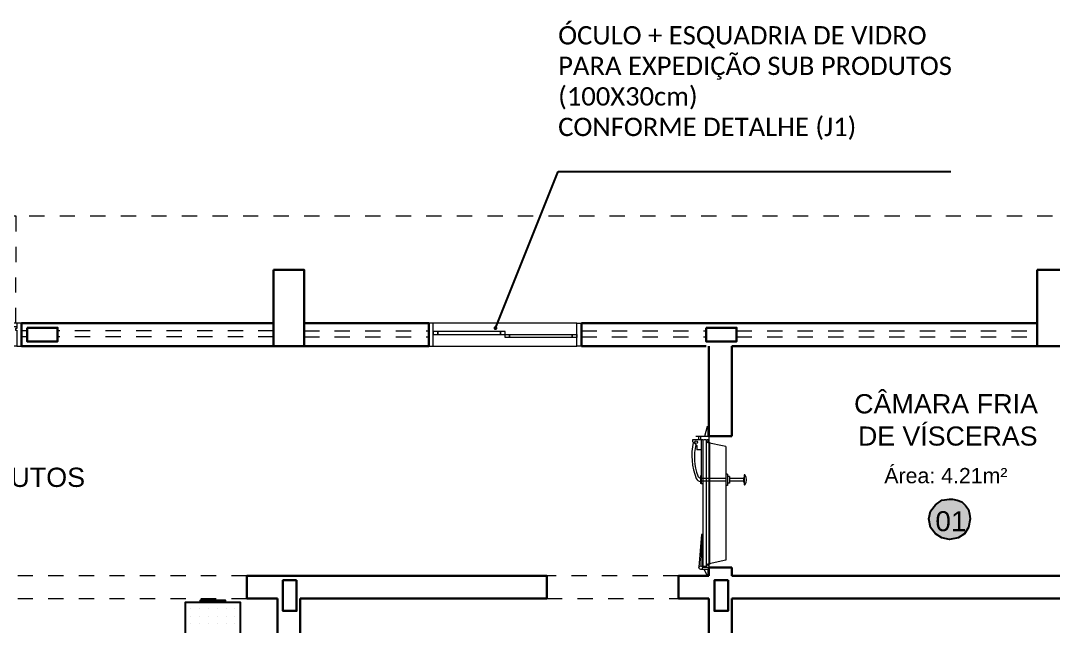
# Model space of a CAD drawing. Header units: millimetres. Extents: x 208330 to 208484, y 9278571 to 9278607.
# Drawn here: x 208412.34 to 208419.1, y 9278580.78 to 9278584.75 of the extents above; entities that cross this region are included whole.
import ezdxf

# ---------------------------------------------------------------- set-up
doc = ezdxf.new("R2010")
doc.units = ezdxf.units.MM
doc.header["$LTSCALE"] = 0.2
doc.header["$MEASUREMENT"] = 0
doc.linetypes.add('Dashed', pattern=[0.75, 0.5, -0.25])
doc.layers.add('A-COTAS', color=7, linetype='Continuous', lineweight=5, true_color=0xc70000)
for name, color, linetype, lineweight in [('A-ESQ-PORTAS', 2, 'Continuous', 18), ('A-ESTRUTURA', 164, 'Continuous', 30), ('A-PAREDE', 5, 'Continuous', 30), ('A-PROJEÇÃO', 251, 'Dashed', 9), ('A-VISTA01', 1, 'Continuous', 20), ('A-VISTA03', 3, 'Continuous', 9), ('A_PROJEÇÃO', 7, 'Dashed', 9)]:
    doc.layers.add(name, color=color, linetype=linetype, lineweight=lineweight)
doc.layers.add('PDF_equipamentos inox', color=7, linetype='Continuous', true_color=0x7a7a7a)
doc.layers.add('PDF_Text', color=7, linetype='Continuous')
doc.styles.add('PDF Arial', font='arial.ttf')
doc.styles.add('R-80', font='romans.shx')
doc.styles.add('R60_1-75', font='arial.ttf')
doc.dimstyles.new('1-75', dxfattribs={"dimtxt": 0.113, "dimasz": 0.05, "dimexe": 0.02, "dimexo": 0.1, "dimgap": 0.05, "dimtad": 1, "dimzin": 4, "dimdsep": 46, "dimtxsty": 'R60_1-75', "dimblk1": 'OBLIQUE', "dimblk2": 'OBLIQUE', "dimsah": 1, "dimcen": 0.09, "dimdle": 0.02, "dimclrd": 7, "dimclre": 7, "dimclrt": 12, "dimadec": 0, "dimazin": 0, "dimtfac": 1, "dimtix": 1, "dimtofl": 0, "dimtmove": 2, "dimatfit": 0, "dimldrblk": 'OBLIQUE', "dimfxl": 0.1, "dimfxlon": 1, "dimtolj": 1, "dimtzin": 0, "dimarcsym": 0})

# ---------------------------------------------------------------- blocks, each defined once
blk = doc.blocks.new('PORTA 150')
for p, q in [((0.0552, 0.8531), (0.0352, 0.8531)), ((1.4415, 0.8531), (1.4615, 0.8531))]:
    blk.add_line(p, q)
at = {"layer": 'A-ESQ-PORTAS'}
for p, q in [((0, 0.15), (0.03, 0.15)), ((0.03, 0.15), (0.03, 0.115)), ((0.03, 0.15), (0.03, 0.115)), ((0.0369, 0.15), (0.0569, 0.15)), ((1.4631, 0.15), (1.4431, 0.15)), ((1.5, 0.15), (1.47, 0.15)), ((1.47, 0.15), (1.47, 0.115)), ((1.47, 0.15), (1.47, 0.115)), ((0.03, 0.115), (0.04, 0.115)), ((0.04, 0.105), (0.03, 0.105)), ((0.03, 0.105), (0.03, 0)), ((0.04, 0.115), (0.04, 0.105)), ((1.47, 0.115), (1.46, 0.115)), ((1.46, 0.115), (1.46, 0.105)), ((1.46, 0.105), (1.47, 0.105)), ((1.47, 0.105), (1.47, 0)), ((0.03, 0), (0, 0)), ((0.03, 0), (1.47, 0)), ((1.47, 0), (1.5, 0))]:
    blk.add_line(p, q, dxfattribs=at)
at = {"layer": 'A-ESQ-PORTAS', "ltscale": 50}
for p, q in [((0.03, 0.15), (1.4431, 0.15)), ((0.03, 0.125), (1.47, 0.125))]:
    blk.add_line(p, q, dxfattribs=at)
at = {"layer": 'A-ESQ-PORTAS', "linetype": 'Continuous', "const_width": 0.001}
for points in [[(0.0332, 0.1544, 1), (0.0332, 0.1484, 1)], [(1.4668, 0.1544, -1), (1.4668, 0.1484, -1)]]:
    blk.add_lwpolyline(points, format="xyb", close=True, dxfattribs=at)
at = {"layer": 'A-PROJEÇÃO'}
for p, q in [((0.0369, 0.15), (0.0352, 0.8531)), ((0.0569, 0.15), (0.0552, 0.8531)), ((1.4431, 0.15), (1.4415, 0.8531)), ((1.4631, 0.15), (1.4615, 0.8531))]:
    blk.add_line(p, q, dxfattribs=at)
for centre, start, end in [((-0.0455, 0.0614), 4.56996, 82.74701), ((1.5455, 0.0614), 97.25299, 175.43004)]:
    blk.add_arc(centre, 0.7981, start, end, dxfattribs=at)
blk = doc.blocks.new('PILARETES')
at = {"layer": 'A-ESTRUTURA'}
for points in [[(-17.85, -0.38), (-17.85, -0.47), (-18.05, -0.47), (-18.05, -0.38)], [(-13.405, -0.38), (-13.405, -0.47), (-13.605, -0.47), (-13.605, -0.38)], [(-17.995, -2.035), (-17.905, -2.035), (-17.905, -2.235), (-17.995, -2.235)], [(-15.17, -2.035), (-15.08, -2.035), (-15.08, -2.235), (-15.17, -2.235)]]:
    blk.add_lwpolyline(points, close=True, dxfattribs=at)
blk = doc.blocks.new('galpao')
at = {"layer": 'A-ESQ-PORTAS'}
for p, q in [((208297.8011, 9278582.0895), (208297.7838, 9278582.0237)), ((208297.8011, 9278582.0895), (208297.8126, 9278582.0895)), ((208297.8047, 9278582.0895), (208297.8047, 9278582.0233)), ((208297.8126, 9278582.0895), (208297.8126, 9278582.0233)), ((208297.7723, 9278582.0009), (208297.7046, 9278582.0009)), ((208297.7046, 9278582.0009), (208297.7046, 9278581.9906)), ((208297.7334, 9278581.9639), (208297.7046, 9278581.9906)), ((208297.8047, 9278582.0237), (208297.7261, 9278582.0237)), ((208297.7261, 9278582.0237), (208297.7261, 9278582.0233)), ((208297.8126, 9278582.0233), (208297.7261, 9278582.0233)), ((208297.7435, 9278582.0233), (208297.7435, 9278582.0009)), ((208297.7579, 9278582.0233), (208297.7579, 9278582.0009)), ((208297.7622, 9278582.0009), (208297.7622, 9278581.7133)), ((208297.7723, 9278582.0009), (208297.7723, 9278581.7484)), ((208297.7723, 9278581.9939), (208297.7723, 9278581.1788)), ((208297.7939, 9278582.0011), (208297.7795, 9278582.0011)), ((208297.7939, 9278582.0011), (208297.7939, 9278581.1716)), ((208297.9235, 9278581.957), (208297.7939, 9278581.9849)), ((208297.7991, 9278582.0011), (208297.7991, 9278581.9864)), ((208297.8107, 9278582.0011), (208297.7991, 9278582.0011)), ((208297.8107, 9278581.9864), (208297.7991, 9278581.9864)), ((208297.8107, 9278582.0011), (208297.8107, 9278581.9864)), ((208297.8126, 9278582.0233), (208297.8126, 9278581.166)), ((208297.8155, 9278581.9864), (208297.8155, 9278581.1843)), ((208297.7334, 9278581.9639), (208297.7334, 9278581.9351)), ((208297.7622, 9278581.9351), (208297.7334, 9278581.9351)), ((208297.9235, 9278581.957), (208297.9235, 9278581.2136)), ((208297.7579, 9278581.7659), (208297.7579, 9278581.7155)), ((208297.7622, 9278581.7659), (208297.7579, 9278581.7659)), ((208297.935, 9278581.7759), (208297.9235, 9278581.7759)), ((208297.935, 9278581.7759), (208297.935, 9278581.7025)), ((208298.0443, 9278581.7727), (208298.0443, 9278581.7059)), ((208298.0456, 9278581.7727), (208298.0443, 9278581.7727)), ((208297.7622, 9278581.7155), (208297.7579, 9278581.7155)), ((208297.9235, 9278581.7484), (208297.7622, 9278581.7484)), ((208297.9235, 9278581.7301), (208297.7622, 9278581.7301)), ((208297.7723, 9278581.7133), (208297.7622, 9278581.7133)), ((208297.7723, 9278581.7301), (208297.7723, 9278581.7133)), ((208297.935, 9278581.7025), (208297.9235, 9278581.7025)), ((208297.9465, 9278581.7608), (208297.935, 9278581.7608)), ((208297.9465, 9278581.7176), (208297.935, 9278581.7176)), ((208297.9465, 9278581.7608), (208297.9465, 9278581.7176)), ((208298.0385, 9278581.7484), (208297.9465, 9278581.7484)), ((208298.0385, 9278581.7301), (208297.9465, 9278581.7301)), ((208298.0385, 9278581.7536), (208298.0385, 9278581.7248)), ((208298.0443, 9278581.7536), (208298.0385, 9278581.7536)), ((208298.0443, 9278581.7248), (208298.0385, 9278581.7248)), ((208298.0458, 9278581.7059), (208298.0443, 9278581.7059)), ((208297.7634, 9278581.382), (208297.7475, 9278581.1664)), ((208297.7634, 9278581.382), (208297.759, 9278581.1762)), ((208297.7706, 9278581.382), (208297.7634, 9278581.382)), ((208297.7706, 9278581.382), (208297.7706, 9278581.1681)), ((208297.8126, 9278581.166), (208297.7714, 9278581.166)), ((208297.7939, 9278581.1716), (208297.7795, 9278581.1716)), ((208297.9235, 9278581.2136), (208297.7939, 9278581.1855)), ((208297.8107, 9278581.1824), (208297.7991, 9278581.1824)), ((208297.7991, 9278581.1824), (208297.7991, 9278581.1755)), ((208297.8107, 9278581.1824), (208297.8107, 9278581.1755)), ((208297.8054, 9278581.1525), (208297.7571, 9278581.1525)), ((208297.7815, 9278581.1525), (208297.8011, 9278581.111)), ((208297.8011, 9278581.111), (208297.8126, 9278581.111)), ((208297.8054, 9278581.1525), (208297.8054, 9278581.111))]:
    blk.add_line(p, q, dxfattribs=at)
for centre, radius in [((208297.7286, 9278581.9863), 0.0091), ((208297.7592, 9278581.1642), 0.0119)]:
    blk.add_circle(centre, radius, dxfattribs=at)
for centre, radius, start, end in [((208298.0983, 9278581.8973), 0.3975, 167.24234, 202.06409), ((208298.0758, 9278581.889), 0.3583, 166.92729, 200.24093), ((208297.7795, 9278581.9939), 0.0072, 90, 180), ((208297.7618, 9278581.7753), 0.0244, 204.8844, 259.35023), ((208298.0456, 9278581.7698), 0.00288, 36.76665, 90), ((208298.0047, 9278581.7392), 0.054, 323.49204, 36.76665), ((208297.7624, 9278581.7631), 0.0359, 204.8844, 262.7905), ((208298.0458, 9278581.7088), 0.00288, 270, 323.49204), ((208297.7795, 9278581.1788), 0.0072, 180, 270)]:
    blk.add_arc(centre, radius, start, end, dxfattribs=at)
at = {"layer": 'A-ESTRUTURA'}
for points in [[(208294.9626, 9278583.116), (208294.9626, 9278582.616), (208295.1626, 9278582.616), (208295.1626, 9278583.116)], [(208299.9626, 9278583.116), (208299.9626, 9278582.616), (208300.1626, 9278582.616), (208300.1626, 9278583.116)]]:
    blk.add_lwpolyline(points, close=True, dxfattribs=at)
at = {"layer": 'A-PAREDE'}
for p, q in [((208294.9626, 9278582.766), (208293.3126, 9278582.766)), ((208293.3126, 9278582.6159), (208293.3126, 9278582.766)), ((208295.9781, 9278582.766), (208295.1626, 9278582.766)), ((208295.9781, 9278582.766), (208295.9781, 9278582.616)), ((208297.9626, 9278582.766), (208296.9781, 9278582.766)), ((208296.9781, 9278582.766), (208296.9781, 9278582.616)), ((208299.9626, 9278582.766), (208297.9626, 9278582.766)), ((208294.9626, 9278582.616), (208293.3126, 9278582.616)), ((208295.9781, 9278582.616), (208295.1626, 9278582.616)), ((208297.7936, 9278582.616), (208296.9781, 9278582.616)), ((208297.8126, 9278582.026), (208297.8126, 9278582.6161)), ((208297.9626, 9278582.026), (208297.9626, 9278582.616)), ((208299.9626, 9278582.616), (208297.9626, 9278582.616)), ((208297.9626, 9278582.026), (208297.8126, 9278582.026)), ((208297.8126, 9278581.111), (208297.8126, 9278581.166)), ((208297.8126, 9278581.166), (208297.9626, 9278581.166)), ((208297.9626, 9278581.166), (208297.9626, 9278581.111)), ((208297.9626, 9278581.166), (208297.9626, 9278581.111)), ((208294.7876, 9278581.111), (208294.9876, 9278581.111)), ((208294.7876, 9278580.961), (208294.7876, 9278581.111)), ((208296.7526, 9278581.111), (208294.7876, 9278581.111)), ((208296.7526, 9278580.961), (208296.7526, 9278581.111)), ((208297.6126, 9278580.961), (208297.6126, 9278581.111)), ((208297.8126, 9278581.111), (208297.6126, 9278581.111)), ((208300.9126, 9278581.111), (208297.9626, 9278581.111)), ((208294.7876, 9278580.961), (208294.9876, 9278580.961)), ((208294.9876, 9278580.961), (208294.7876, 9278580.961)), ((208294.9876, 9278580.961), (208294.9876, 9278580.461)), ((208295.1376, 9278580.961), (208295.1376, 9278580.461)), ((208296.7526, 9278580.961), (208295.1376, 9278580.961)), ((208297.8126, 9278580.961), (208297.6126, 9278580.961)), ((208297.8126, 9278580.961), (208297.8126, 9278577.361)), ((208297.9626, 9278577.361), (208297.9626, 9278580.961)), ((208300.7626, 9278580.961), (208297.9626, 9278580.961))]:
    blk.add_line(p, q, dxfattribs=at)
at = {"layer": 'A-VISTA01', "color": 18, "ltscale": 0.0005, "true_color": 0x000000}
for p, q in [((208296.9481, 9278582.766), (208296.0081, 9278582.766)), ((208296.0081, 9278582.616), (208296.9481, 9278582.616))]:
    blk.add_line(p, q, dxfattribs=at)
at = {"layer": 'A-VISTA03', "ltscale": 0.0005}
for points in [[(208295.9781, 9278582.616), (208296.0081, 9278582.616), (208296.0081, 9278582.766), (208295.9781, 9278582.766)], [(208296.0081, 9278582.691), (208296.0381, 9278582.691), (208296.0381, 9278582.711), (208296.0081, 9278582.711)], [(208296.0381, 9278582.691), (208296.4481, 9278582.691), (208296.4481, 9278582.711), (208296.0381, 9278582.711)], [(208296.4481, 9278582.691), (208296.4781, 9278582.691), (208296.4781, 9278582.711), (208296.4481, 9278582.711)], [(208296.9781, 9278582.616), (208296.9481, 9278582.616), (208296.9481, 9278582.766), (208296.9781, 9278582.766)], [(208296.5081, 9278582.671), (208296.4781, 9278582.671), (208296.4781, 9278582.691), (208296.5081, 9278582.691)], [(208296.9181, 9278582.671), (208296.5081, 9278582.671), (208296.5081, 9278582.691), (208296.9181, 9278582.691)], [(208296.9481, 9278582.671), (208296.9181, 9278582.671), (208296.9181, 9278582.691), (208296.9481, 9278582.691)]]:
    blk.add_lwpolyline(points, close=True, dxfattribs=at)
at = {"layer": 'A_PROJEÇÃO'}
for p, q in [((208293.3486, 9278582.716), (208293.3126, 9278582.716)), ((208294.9626, 9278582.716), (208293.5486, 9278582.716)), ((208295.1626, 9278582.716), (208295.9781, 9278582.716)), ((208296.9781, 9278582.716), (208297.7936, 9278582.716)), ((208297.9936, 9278582.716), (208299.9626, 9278582.716)), ((208293.3486, 9278582.676), (208293.3126, 9278582.676)), ((208294.9626, 9278582.676), (208293.5486, 9278582.676)), ((208295.1626, 9278582.676), (208295.9781, 9278582.676)), ((208296.9781, 9278582.676), (208297.7936, 9278582.676)), ((208297.9936, 9278582.676), (208299.9626, 9278582.676))]:
    blk.add_line(p, q, dxfattribs=at)
blk.add_lwpolyline([(208305.8626, 9278583.466), (208279.2876, 9278583.466), (208279.2876, 9278572.861), (208305.8626, 9278572.861)], close=True, dxfattribs=at)
for points in [[(208294.7876, 9278581.111), (208293.2876, 9278581.111)], [(208297.6126, 9278581.111), (208296.7526, 9278581.111)], [(208293.2876, 9278580.961), (208294.7876, 9278580.961)], [(208296.7526, 9278580.961), (208297.6126, 9278580.961)]]:
    blk.add_lwpolyline(points, dxfattribs=at)
at = {"layer": 'A-COTAS', "xscale": -1}
blk.add_blockref('PILARETES', (208279.9436, 9278583.116), dxfattribs=at)
at = {"layer": 'A-ESQ-PORTAS', "xscale": -1}
blk.add_blockref('PORTA 150', (208293.3126, 9278582.6159), dxfattribs=at)
blk = doc.blocks.new('_Oblique')
at = {"color": 0, "linetype": 'ByBlock', "lineweight": -2}
blk.add_line((-0.5, -0.5), (0.5, 0.5), dxfattribs=at)
blk = doc.blocks.new('ARQ GALPAO TGOV')
at = {"layer": 'PDF_Text', "true_color": 0x636466}
h = blk.add_hatch(color=251, dxfattribs=at)
h.dxf.hatch_style = 1
h.paths.add_polyline_path([(6.8011, 3.445), (6.7887, 3.3893), (6.764, 3.346), (6.7207, 3.3213), (6.6651, 3.309), (6.6156, 3.3213), (6.5724, 3.346), (6.5414, 3.3893), (6.5291, 3.445), (6.5414, 3.4944), (6.5724, 3.5377), (6.6156, 3.5686), (6.6651, 3.5748), (6.6836, 3.5748), (6.7146, 3.5686), (6.7455, 3.5563), (6.7702, 3.5315), (6.7887, 3.5068), (6.7949, 3.4759)])
h.paths.add_polyline_path([(6.7133, 0.8007), (6.7071, 0.7451), (6.6762, 0.7018), (6.633, 0.6771), (6.5773, 0.6647), (6.5279, 0.6771), (6.4846, 0.7018), (6.4537, 0.7451), (6.4413, 0.8007), (6.4537, 0.8502), (6.4846, 0.8935), (6.5279, 0.9244), (6.5773, 0.9367), (6.5959, 0.9306), (6.6268, 0.9244), (6.6577, 0.912), (6.6824, 0.8873), (6.701, 0.8626), (6.7133, 0.8316)])
at = {"layer": 'PDF_equipamentos inox', "lineweight": 25}
for points in [[(1.762, 2.8995), (1.762, 2.9119), (1.9227, 2.9119), (1.9227, 2.8995)], [(1.6631, 2.677), (1.6631, 2.8995), (2.0216, 2.8995), (2.0216, 2.677)], [(1.694, 2.8563), (1.694, 2.8563)], [(1.7558, 2.8563), (1.7558, 2.8563)], [(1.8114, 2.8563), (1.8114, 2.8563)], [(1.8733, 2.8563), (1.8733, 2.8563)], [(1.9289, 2.8563), (1.9289, 2.8563)], [(1.9846, 2.8563), (1.9846, 2.8563)], [(1.694, 2.8068), (1.694, 2.8068)], [(1.7558, 2.8068), (1.7558, 2.8068)], [(1.8114, 2.8068), (1.8114, 2.8068)], [(1.8733, 2.8068), (1.8733, 2.8068)], [(1.9289, 2.8068), (1.9289, 2.8068)], [(1.9846, 2.8068), (1.9846, 2.8068)], [(1.694, 2.7574), (1.694, 2.7574)], [(1.7558, 2.7574), (1.7558, 2.7574)], [(1.8114, 2.7574), (1.8114, 2.7574)], [(1.8733, 2.7574), (1.8733, 2.7574)], [(1.9289, 2.7574), (1.9289, 2.7574)], [(1.9846, 2.7574), (1.9846, 2.7574)]]:
    blk.add_lwpolyline(points, dxfattribs=at)
at = {"layer": 'PDF_Text'}
blk.add_lwpolyline([(6.8011, 3.445), (6.7887, 3.3893), (6.764, 3.346), (6.7207, 3.3213), (6.6651, 3.309), (6.6156, 3.3213), (6.5724, 3.346), (6.5414, 3.3893), (6.5291, 3.445), (6.5414, 3.4944), (6.5724, 3.5377), (6.6156, 3.5686), (6.6651, 3.5748), (6.6836, 3.5748), (6.7146, 3.5686), (6.7455, 3.5563), (6.7702, 3.5315), (6.7887, 3.5068), (6.7949, 3.4759)], close=True, dxfattribs=at)
at = {"layer": 'A-PAREDE', "color": 6}
blk.add_blockref('galpao', (-208292.7228, -9278578.0387), dxfattribs=at)
at = {"layer": 'A-COTAS', "insert": (4.1031, 6.6731), "char_height": 0.12, "attachment_point": 1, "style": 'R-80'}
blk.add_mtext_dynamic_manual_height_columns('{\\fCalibri|b0|i0|c0|p34;ÓCULO + ESQUADRIA DE VIDRO PARA EXPEDIÇÃO SUB PRODUTOS\\P(100X30cm)\\PCONFORME DETALHE (J1)}', width=2.647031, gutter_width=22.2604, heights=[0.9053], dxfattribs=at)
at = {"layer": 'PDF_Text', "attachment_point": 7, "style": 'PDF Arial'}
for s, insert, char_height in [('CÂMARA FRIA', (6.0402, 4.1341), 0.126118), ('DE VÍSCERAS', (6.0658, 3.9233), 0.125144), ('EXPEDIÇÃO SUB-PRODUTOS', (-1.49, 3.6154), 0.126118), ('Área: 4.21m²', (6.238, 3.6771), 0.099866), ('01', (6.5724, 3.3624), 0.1308)]:
    blk.add_mtext(s, dxfattribs=dict(at, insert=insert, char_height=char_height))
at = {"layer": 'A-COTAS'}
blk.add_leader([(3.6925, 4.6948), (4.1031, 5.7217), (6.6728, 5.7217)], dimstyle='1-75', override={"dimasz": 0.1, "dimtad": 0, "dimldrblk": 'DotSmall'}, dxfattribs=at)

msp = doc.modelspace()

# ---------------------------------------------------------------- block references
at = {"color": 6}
msp.add_blockref('ARQ GALPAO TGOV', (208411.7521, 9278578.0387), dxfattribs=at)

doc.saveas('drawing.dxf')
